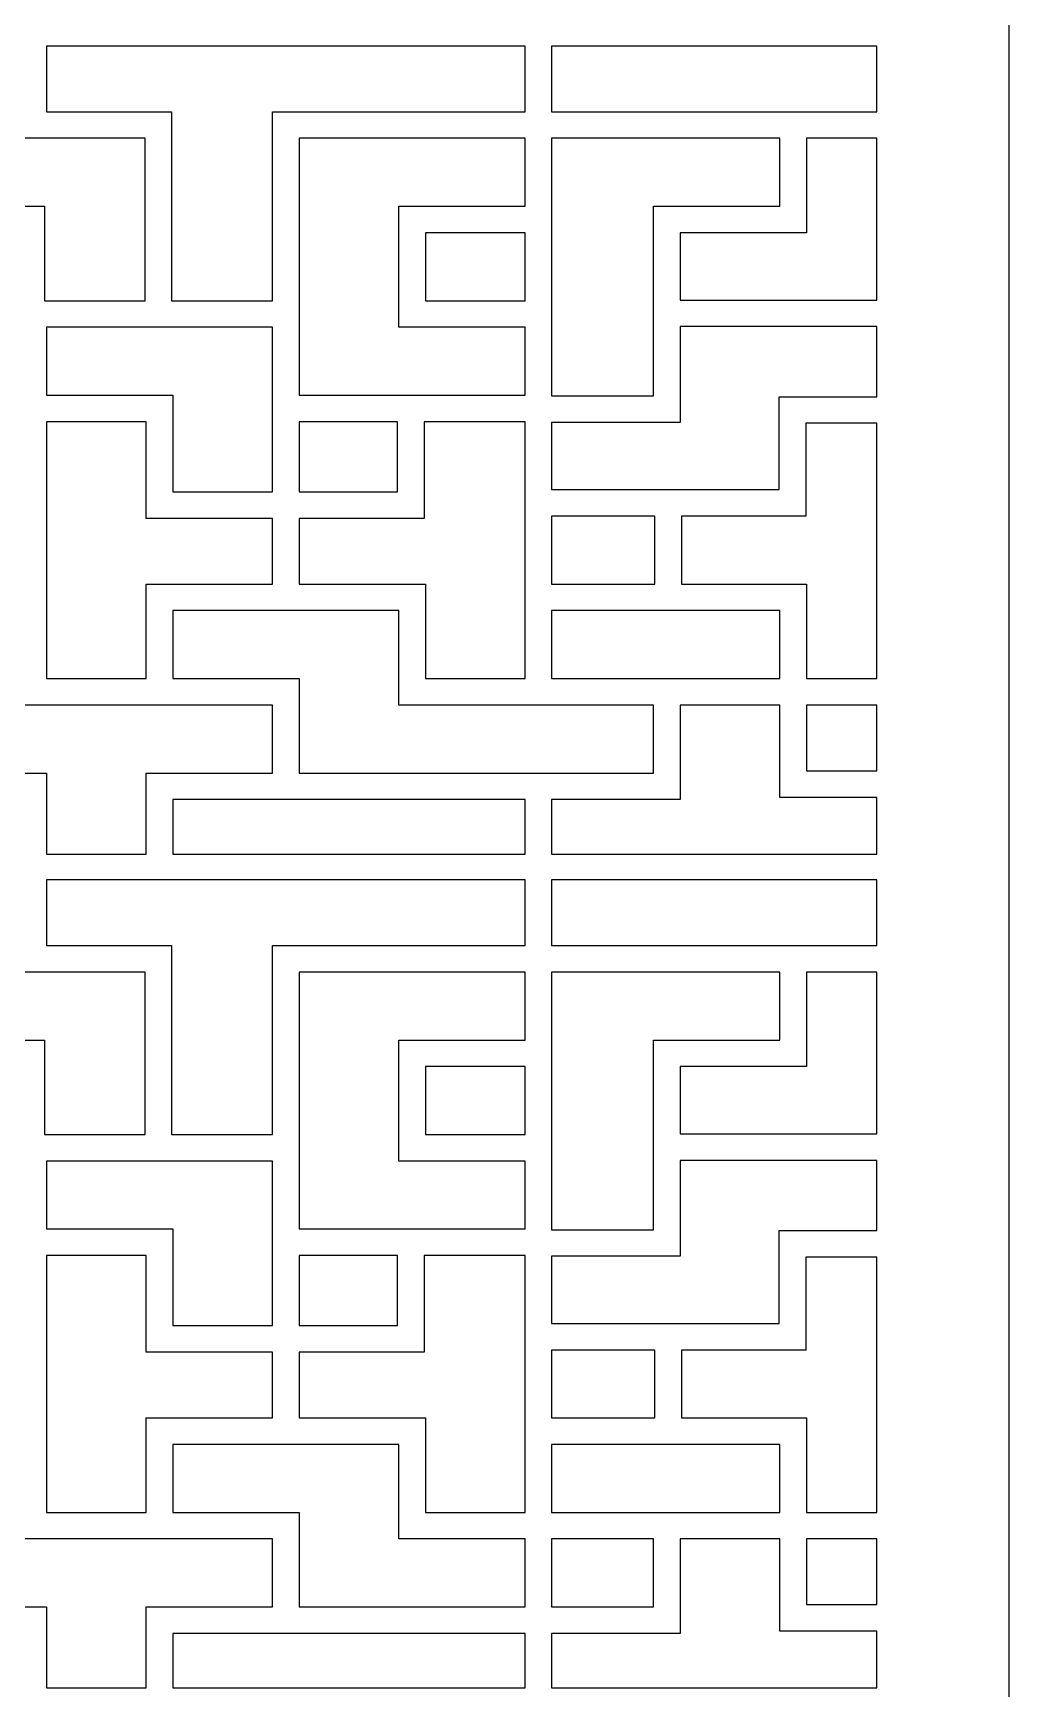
# Model space of a CAD drawing. Header units: centimetres. Extents: x -27.5 to -15.4, y -3.9 to 9.5.
# Drawn here: x -24.25 to -21.722, y 2.31 to 6.599 of the extents above; entities that cross this region are included whole.
import ezdxf

# ---------------------------------------------------------------- set-up
doc = ezdxf.new("R2010")
doc.units = ezdxf.units.CM
doc.header["$MEASUREMENT"] = 0
doc.layers.add('layer 1', color=7, linetype='Continuous')

msp = doc.modelspace()

# ---------------------------------------------------------------- linework, layer by layer
at = {"layer": 'layer 1', "color": 250}
for points, knots in [([(-27.50866, -3.90605), (-27.50866, -3.90605), (-21.72203, -3.90605), (-21.72203, -3.90605), (-21.72203, -3.90605), (-21.72203, -3.90605), (-21.72203, 9.52009), (-21.72203, 9.52009), (-21.72203, 9.52009), (-21.72203, 9.52009), (-27.50866, 9.52009), (-27.50866, 9.52009), (-27.50866, 9.52009), (-27.50866, 9.52009), (-27.50866, -3.90605), (-27.50866, -3.90605)], [0, 0, 0, 0, 0.2, 0.2, 0.2, 0.2, 0.4, 0.4, 0.4, 0.4, 0.6, 0.6, 0.6, 0.6, 1, 1, 1, 1]), ([(-24.21561, 6.56537), (-24.21561, 6.56537), (-22.97543, 6.56537), (-22.97543, 6.56537), (-22.97543, 6.56537), (-22.97543, 6.56537), (-22.97543, 6.39522), (-22.97543, 6.39522), (-22.97543, 6.39522), (-22.97543, 6.39522), (-23.62993, 6.39522), (-23.62993, 6.39522), (-23.62993, 6.39522), (-23.62993, 6.39522), (-23.62993, 5.9058), (-23.62993, 5.9058), (-23.62993, 5.9058), (-23.62993, 5.9058), (-23.89116, 5.9058), (-23.89116, 5.9058), (-23.89116, 5.9058), (-23.89116, 5.9058), (-23.89116, 6.39522), (-23.89116, 6.39522), (-23.89116, 6.39522), (-23.89116, 6.39522), (-24.21561, 6.39522), (-24.21561, 6.39522), (-24.21561, 6.39522), (-24.21561, 6.39522), (-24.21561, 6.56537), (-24.21561, 6.56537)], [0, 0, 0, 0, 0.1111111, 0.1111111, 0.1111111, 0.1111111, 0.2222222, 0.2222222, 0.2222222, 0.2222222, 0.3333333, 0.3333333, 0.3333333, 0.3333333, 0.4444444, 0.4444444, 0.4444444, 0.4444444, 0.5555556, 0.5555556, 0.5555556, 0.5555556, 0.6666667, 0.6666667, 0.6666667, 0.6666667, 0.7777778, 0.7777778, 0.7777778, 0.7777778, 1, 1, 1, 1]), ([(-22.0641, 6.56537), (-22.0641, 6.56537), (-22.0641, 6.39522), (-22.0641, 6.39522), (-22.0641, 6.39522), (-22.0641, 6.39522), (-22.28082, 6.39522), (-22.28082, 6.39522), (-22.28082, 6.39522), (-22.28082, 6.39522), (-22.9066, 6.39522), (-22.9066, 6.39522), (-22.9066, 6.39522), (-22.9066, 6.39522), (-22.9066, 6.56537), (-22.9066, 6.56537), (-22.9066, 6.56537), (-22.9066, 6.56537), (-22.0641, 6.56537), (-22.0641, 6.56537)], [0, 0, 0, 0, 0.1666667, 0.1666667, 0.1666667, 0.1666667, 0.3333333, 0.3333333, 0.3333333, 0.3333333, 0.5, 0.5, 0.5, 0.5, 0.6666667, 0.6666667, 0.6666667, 0.6666667, 1, 1, 1, 1]), ([(-24.87011, 6.32639), (-24.87011, 6.32639), (-24.25002, 6.32639), (-24.25002, 6.32639), (-24.25002, 6.32639), (-24.25002, 6.32639), (-23.95998, 6.32639), (-23.95998, 6.32639), (-23.95998, 6.32639), (-23.95998, 6.32639), (-23.95998, 5.9058), (-23.95998, 5.9058), (-23.95998, 5.9058), (-23.95998, 5.9058), (-24.22013, 5.9058), (-24.22013, 5.9058), (-24.22013, 5.9058), (-24.22013, 5.9058), (-24.22013, 6.15051), (-24.22013, 6.15051), (-24.22013, 6.15051), (-24.22013, 6.15051), (-24.87011, 6.15051), (-24.87011, 6.15051), (-24.87011, 6.15051), (-24.87011, 6.15051), (-24.87011, 6.32639), (-24.87011, 6.32639)], [0, 0, 0, 0, 0.125, 0.125, 0.125, 0.125, 0.25, 0.25, 0.25, 0.25, 0.375, 0.375, 0.375, 0.375, 0.5, 0.5, 0.5, 0.5, 0.625, 0.625, 0.625, 0.625, 0.75, 0.75, 0.75, 0.75, 1, 1, 1, 1]), ([(-23.5611, 6.32639), (-23.5611, 6.32639), (-22.97543, 6.32639), (-22.97543, 6.32639), (-22.97543, 6.32639), (-22.97543, 6.32639), (-22.97543, 6.15051), (-22.97543, 6.15051), (-22.97543, 6.15051), (-22.97543, 6.15051), (-23.3022, 6.15051), (-23.3022, 6.15051), (-23.3022, 6.15051), (-23.3022, 6.15051), (-23.3022, 5.83698), (-23.3022, 5.83698), (-23.3022, 5.83698), (-23.3022, 5.83698), (-22.97543, 5.83698), (-22.97543, 5.83698), (-22.97543, 5.83698), (-22.97543, 5.83698), (-22.97543, 5.6611), (-22.97543, 5.6611), (-22.97543, 5.6611), (-22.97543, 5.6611), (-23.27118, 5.6611), (-23.27118, 5.6611), (-23.27118, 5.6611), (-23.27118, 5.6611), (-23.5611, 5.6611), (-23.5611, 5.6611), (-23.5611, 5.6611), (-23.5611, 5.6611), (-23.5611, 5.87139), (-23.5611, 5.87139), (-23.5611, 5.87139), (-23.5611, 5.87139), (-23.5611, 6.32639), (-23.5611, 6.32639)], [0, 0, 0, 0, 0.0909091, 0.0909091, 0.0909091, 0.0909091, 0.1818182, 0.1818182, 0.1818182, 0.1818182, 0.2727273, 0.2727273, 0.2727273, 0.2727273, 0.3636364, 0.3636364, 0.3636364, 0.3636364, 0.4545455, 0.4545455, 0.4545455, 0.4545455, 0.5454545, 0.5454545, 0.5454545, 0.5454545, 0.6363636, 0.6363636, 0.6363636, 0.6363636, 0.7272727, 0.7272727, 0.7272727, 0.7272727, 0.8181818, 0.8181818, 0.8181818, 0.8181818, 1, 1, 1, 1]), ([(-22.9066, 5.65924), (-22.9066, 5.65924), (-22.9066, 6.32639), (-22.9066, 6.32639), (-22.9066, 6.32639), (-22.9066, 6.32639), (-22.31524, 6.32639), (-22.31524, 6.32639), (-22.31524, 6.32639), (-22.31524, 6.32639), (-22.31524, 6.15051), (-22.31524, 6.15051), (-22.31524, 6.15051), (-22.31524, 6.15051), (-22.64244, 6.15051), (-22.64244, 6.15051), (-22.64244, 6.15051), (-22.64244, 6.15051), (-22.64244, 5.87296), (-22.64244, 5.87296), (-22.64244, 5.87296), (-22.64244, 5.87296), (-22.64244, 5.65924), (-22.64244, 5.65924), (-22.64244, 5.65924), (-22.64244, 5.65924), (-22.9066, 5.65924), (-22.9066, 5.65924)], [0, 0, 0, 0, 0.125, 0.125, 0.125, 0.125, 0.25, 0.25, 0.25, 0.25, 0.375, 0.375, 0.375, 0.375, 0.5, 0.5, 0.5, 0.5, 0.625, 0.625, 0.625, 0.625, 0.75, 0.75, 0.75, 0.75, 1, 1, 1, 1]), ([(-22.0641, 6.32639), (-22.0641, 6.32639), (-22.0641, 5.90737), (-22.0641, 5.90737), (-22.0641, 5.90737), (-22.0641, 5.90737), (-22.57362, 5.90737), (-22.57362, 5.90737), (-22.57362, 5.90737), (-22.57362, 5.90737), (-22.57362, 6.08169), (-22.57362, 6.08169), (-22.57362, 6.08169), (-22.57362, 6.08169), (-22.24641, 6.08169), (-22.24641, 6.08169), (-22.24641, 6.08169), (-22.24641, 6.08169), (-22.24641, 6.32639), (-22.24641, 6.32639), (-22.24641, 6.32639), (-22.24641, 6.32639), (-22.0641, 6.32639), (-22.0641, 6.32639)], [0, 0, 0, 0, 0.1428571, 0.1428571, 0.1428571, 0.1428571, 0.2857143, 0.2857143, 0.2857143, 0.2857143, 0.4285714, 0.4285714, 0.4285714, 0.4285714, 0.5714286, 0.5714286, 0.5714286, 0.5714286, 0.7142857, 0.7142857, 0.7142857, 0.7142857, 1, 1, 1, 1]), ([(-23.23338, 6.08169), (-23.23338, 6.08169), (-22.97543, 6.08169), (-22.97543, 6.08169), (-22.97543, 6.08169), (-22.97543, 6.08169), (-22.97543, 5.9058), (-22.97543, 5.9058), (-22.97543, 5.9058), (-22.97543, 5.9058), (-23.23338, 5.9058), (-23.23338, 5.9058), (-23.23338, 5.9058), (-23.23338, 5.9058), (-23.23338, 6.08169), (-23.23338, 6.08169)], [0, 0, 0, 0, 0.2, 0.2, 0.2, 0.2, 0.4, 0.4, 0.4, 0.4, 0.6, 0.6, 0.6, 0.6, 1, 1, 1, 1]), ([(-23.92557, 5.83698), (-23.92557, 5.83698), (-23.62993, 5.83698), (-23.62993, 5.83698), (-23.62993, 5.83698), (-23.62993, 5.83698), (-23.62993, 5.62668), (-23.62993, 5.62668), (-23.62993, 5.62668), (-23.62993, 5.62668), (-23.62993, 5.41068), (-23.62993, 5.41068), (-23.62993, 5.41068), (-23.62993, 5.41068), (-23.88836, 5.41068), (-23.88836, 5.41068), (-23.88836, 5.41068), (-23.88836, 5.41068), (-23.88836, 5.6611), (-23.88836, 5.6611), (-23.88836, 5.6611), (-23.88836, 5.6611), (-24.21561, 5.6611), (-24.21561, 5.6611), (-24.21561, 5.6611), (-24.21561, 5.6611), (-24.21561, 5.83698), (-24.21561, 5.83698), (-24.21561, 5.83698), (-24.21561, 5.83698), (-23.92557, 5.83698), (-23.92557, 5.83698)], [0, 0, 0, 0, 0.1111111, 0.1111111, 0.1111111, 0.1111111, 0.2222222, 0.2222222, 0.2222222, 0.2222222, 0.3333333, 0.3333333, 0.3333333, 0.3333333, 0.4444444, 0.4444444, 0.4444444, 0.4444444, 0.5555556, 0.5555556, 0.5555556, 0.5555556, 0.6666667, 0.6666667, 0.6666667, 0.6666667, 0.7777778, 0.7777778, 0.7777778, 0.7777778, 1, 1, 1, 1]), ([(-22.0641, 5.83854), (-22.0641, 5.83854), (-22.0641, 5.65706), (-22.0641, 5.65706), (-22.0641, 5.65706), (-22.0641, 5.65706), (-22.31676, 5.65706), (-22.31676, 5.65706), (-22.31676, 5.65706), (-22.31676, 5.65706), (-22.31676, 5.41639), (-22.31676, 5.41639), (-22.31676, 5.41639), (-22.31676, 5.41639), (-22.60478, 5.41639), (-22.60478, 5.41639), (-22.60478, 5.41639), (-22.60478, 5.41639), (-22.9066, 5.41639), (-22.9066, 5.41639), (-22.9066, 5.41639), (-22.9066, 5.41639), (-22.9066, 5.59042), (-22.9066, 5.59042), (-22.9066, 5.59042), (-22.9066, 5.59042), (-22.57362, 5.59042), (-22.57362, 5.59042), (-22.57362, 5.59042), (-22.57362, 5.59042), (-22.57362, 5.83854), (-22.57362, 5.83854), (-22.57362, 5.83854), (-22.57362, 5.83854), (-22.0641, 5.83854), (-22.0641, 5.83854)], [0, 0, 0, 0, 0.1, 0.1, 0.1, 0.1, 0.2, 0.2, 0.2, 0.2, 0.3, 0.3, 0.3, 0.3, 0.4, 0.4, 0.4, 0.4, 0.5, 0.5, 0.5, 0.5, 0.6, 0.6, 0.6, 0.6, 0.7, 0.7, 0.7, 0.7, 0.8, 0.8, 0.8, 0.8, 1, 1, 1, 1]), ([(-24.21561, 5.59227), (-24.21561, 5.59227), (-23.95718, 5.59227), (-23.95718, 5.59227), (-23.95718, 5.59227), (-23.95718, 5.59227), (-23.95718, 5.34186), (-23.95718, 5.34186), (-23.95718, 5.34186), (-23.95718, 5.34186), (-23.62993, 5.34186), (-23.62993, 5.34186), (-23.62993, 5.34186), (-23.62993, 5.34186), (-23.62993, 5.17168), (-23.62993, 5.17168), (-23.62993, 5.17168), (-23.62993, 5.17168), (-23.95718, 5.17168), (-23.95718, 5.17168), (-23.95718, 5.17168), (-23.95718, 5.17168), (-23.95718, 4.92697), (-23.95718, 4.92697), (-23.95718, 4.92697), (-23.95718, 4.92697), (-24.21561, 4.92697), (-24.21561, 4.92697), (-24.21561, 4.92697), (-24.21561, 4.92697), (-24.21561, 5.59227), (-24.21561, 5.59227)], [0, 0, 0, 0, 0.1111111, 0.1111111, 0.1111111, 0.1111111, 0.2222222, 0.2222222, 0.2222222, 0.2222222, 0.3333333, 0.3333333, 0.3333333, 0.3333333, 0.4444444, 0.4444444, 0.4444444, 0.4444444, 0.5555556, 0.5555556, 0.5555556, 0.5555556, 0.6666667, 0.6666667, 0.6666667, 0.6666667, 0.7777778, 0.7777778, 0.7777778, 0.7777778, 1, 1, 1, 1]), ([(-23.5611, 5.41068), (-23.5611, 5.41068), (-23.5611, 5.59227), (-23.5611, 5.59227), (-23.5611, 5.59227), (-23.5611, 5.59227), (-23.3056, 5.59227), (-23.3056, 5.59227), (-23.3056, 5.59227), (-23.3056, 5.59227), (-23.3056, 5.41068), (-23.3056, 5.41068), (-23.3056, 5.41068), (-23.3056, 5.41068), (-23.5611, 5.41068), (-23.5611, 5.41068)], [0, 0, 0, 0, 0.2, 0.2, 0.2, 0.2, 0.4, 0.4, 0.4, 0.4, 0.6, 0.6, 0.6, 0.6, 1, 1, 1, 1]), ([(-23.5611, 5.34186), (-23.5611, 5.34186), (-23.23677, 5.34186), (-23.23677, 5.34186), (-23.23677, 5.34186), (-23.23677, 5.34186), (-23.23677, 5.59227), (-23.23677, 5.59227), (-23.23677, 5.59227), (-23.23677, 5.59227), (-22.97543, 5.59227), (-22.97543, 5.59227), (-22.97543, 5.59227), (-22.97543, 5.59227), (-22.97543, 5.13727), (-22.97543, 5.13727), (-22.97543, 5.13727), (-22.97543, 5.13727), (-22.97543, 4.92697), (-22.97543, 4.92697), (-22.97543, 4.92697), (-22.97543, 4.92697), (-23.23385, 4.92697), (-23.23385, 4.92697), (-23.23385, 4.92697), (-23.23385, 4.92697), (-23.23385, 5.17168), (-23.23385, 5.17168), (-23.23385, 5.17168), (-23.23385, 5.17168), (-23.5611, 5.17168), (-23.5611, 5.17168), (-23.5611, 5.17168), (-23.5611, 5.17168), (-23.5611, 5.34186), (-23.5611, 5.34186)], [0, 0, 0, 0, 0.1, 0.1, 0.1, 0.1, 0.2, 0.2, 0.2, 0.2, 0.3, 0.3, 0.3, 0.3, 0.4, 0.4, 0.4, 0.4, 0.5, 0.5, 0.5, 0.5, 0.6, 0.6, 0.6, 0.6, 0.7, 0.7, 0.7, 0.7, 0.8, 0.8, 0.8, 0.8, 1, 1, 1, 1]), ([(-22.0641, 5.58824), (-22.0641, 5.58824), (-22.0641, 4.92697), (-22.0641, 4.92697), (-22.0641, 4.92697), (-22.0641, 4.92697), (-22.24637, 4.92697), (-22.24637, 4.92697), (-22.24637, 4.92697), (-22.24637, 4.92697), (-22.24637, 5.17168), (-22.24637, 5.17168), (-22.24637, 5.17168), (-22.24637, 5.17168), (-22.57036, 5.17168), (-22.57036, 5.17168), (-22.57036, 5.17168), (-22.57036, 5.17168), (-22.57036, 5.34756), (-22.57036, 5.34756), (-22.57036, 5.34756), (-22.57036, 5.34756), (-22.24794, 5.34756), (-22.24794, 5.34756), (-22.24794, 5.34756), (-22.24794, 5.34756), (-22.24794, 5.58824), (-22.24794, 5.58824), (-22.24794, 5.58824), (-22.24794, 5.58824), (-22.0641, 5.58824), (-22.0641, 5.58824)], [0, 0, 0, 0, 0.1111111, 0.1111111, 0.1111111, 0.1111111, 0.2222222, 0.2222222, 0.2222222, 0.2222222, 0.3333333, 0.3333333, 0.3333333, 0.3333333, 0.4444444, 0.4444444, 0.4444444, 0.4444444, 0.5555556, 0.5555556, 0.5555556, 0.5555556, 0.6666667, 0.6666667, 0.6666667, 0.6666667, 0.7777778, 0.7777778, 0.7777778, 0.7777778, 1, 1, 1, 1]), ([(-22.9066, 5.17168), (-22.9066, 5.17168), (-22.9066, 5.34756), (-22.9066, 5.34756), (-22.9066, 5.34756), (-22.9066, 5.34756), (-22.63919, 5.34756), (-22.63919, 5.34756), (-22.63919, 5.34756), (-22.63919, 5.34756), (-22.63919, 5.17168), (-22.63919, 5.17168), (-22.63919, 5.17168), (-22.63919, 5.17168), (-22.9066, 5.17168), (-22.9066, 5.17168)], [0, 0, 0, 0, 0.2, 0.2, 0.2, 0.2, 0.4, 0.4, 0.4, 0.4, 0.6, 0.6, 0.6, 0.6, 1, 1, 1, 1]), ([(-23.88836, 5.10286), (-23.88836, 5.10286), (-23.59552, 5.10286), (-23.59552, 5.10286), (-23.59552, 5.10286), (-23.59552, 5.10286), (-23.30268, 5.10286), (-23.30268, 5.10286), (-23.30268, 5.10286), (-23.30268, 5.10286), (-23.30268, 4.85815), (-23.30268, 4.85815), (-23.30268, 4.85815), (-23.30268, 4.85815), (-22.64244, 4.85815), (-22.64244, 4.85815), (-22.64244, 4.85815), (-22.64244, 4.85815), (-22.64244, 4.68227), (-22.64244, 4.68227), (-22.64244, 4.68227), (-22.64244, 4.68227), (-23.5611, 4.68227), (-23.5611, 4.68227), (-23.5611, 4.68227), (-23.5611, 4.68227), (-23.5611, 4.92697), (-23.5611, 4.92697), (-23.5611, 4.92697), (-23.5611, 4.92697), (-23.88836, 4.92697), (-23.88836, 4.92697), (-23.88836, 4.92697), (-23.88836, 4.92697), (-23.88836, 5.10286), (-23.88836, 5.10286)], [0, 0, 0, 0, 0.1, 0.1, 0.1, 0.1, 0.2, 0.2, 0.2, 0.2, 0.3, 0.3, 0.3, 0.3, 0.4, 0.4, 0.4, 0.4, 0.5, 0.5, 0.5, 0.5, 0.6, 0.6, 0.6, 0.6, 0.7, 0.7, 0.7, 0.7, 0.8, 0.8, 0.8, 0.8, 1, 1, 1, 1]), ([(-22.9066, 4.92697), (-22.9066, 4.92697), (-22.9066, 5.10286), (-22.9066, 5.10286), (-22.9066, 5.10286), (-22.9066, 5.10286), (-22.60478, 5.10286), (-22.60478, 5.10286), (-22.60478, 5.10286), (-22.60478, 5.10286), (-22.31519, 5.10286), (-22.31519, 5.10286), (-22.31519, 5.10286), (-22.31519, 5.10286), (-22.31519, 4.92697), (-22.31519, 4.92697), (-22.31519, 4.92697), (-22.31519, 4.92697), (-22.60803, 4.92697), (-22.60803, 4.92697), (-22.60803, 4.92697), (-22.60803, 4.92697), (-22.9066, 4.92697), (-22.9066, 4.92697)], [0, 0, 0, 0, 0.1428571, 0.1428571, 0.1428571, 0.1428571, 0.2857143, 0.2857143, 0.2857143, 0.2857143, 0.4285714, 0.4285714, 0.4285714, 0.4285714, 0.5714286, 0.5714286, 0.5714286, 0.5714286, 0.7142857, 0.7142857, 0.7142857, 0.7142857, 1, 1, 1, 1]), ([(-24.54286, 4.85815), (-24.54286, 4.85815), (-24.25002, 4.85815), (-24.25002, 4.85815), (-24.25002, 4.85815), (-24.25002, 4.85815), (-23.92277, 4.85815), (-23.92277, 4.85815), (-23.92277, 4.85815), (-23.92277, 4.85815), (-23.62993, 4.85815), (-23.62993, 4.85815), (-23.62993, 4.85815), (-23.62993, 4.85815), (-23.62993, 4.68227), (-23.62993, 4.68227), (-23.62993, 4.68227), (-23.62993, 4.68227), (-23.95718, 4.68227), (-23.95718, 4.68227), (-23.95718, 4.68227), (-23.95718, 4.68227), (-23.95718, 4.47244), (-23.95718, 4.47244), (-23.95718, 4.47244), (-23.95718, 4.47244), (-24.21561, 4.47244), (-24.21561, 4.47244), (-24.21561, 4.47244), (-24.21561, 4.47244), (-24.21561, 4.68227), (-24.21561, 4.68227), (-24.21561, 4.68227), (-24.21561, 4.68227), (-24.54286, 4.68227), (-24.54286, 4.68227), (-24.54286, 4.68227), (-24.54286, 4.68227), (-24.54286, 4.85815), (-24.54286, 4.85815)], [0, 0, 0, 0, 0.0909091, 0.0909091, 0.0909091, 0.0909091, 0.1818182, 0.1818182, 0.1818182, 0.1818182, 0.2727273, 0.2727273, 0.2727273, 0.2727273, 0.3636364, 0.3636364, 0.3636364, 0.3636364, 0.4545455, 0.4545455, 0.4545455, 0.4545455, 0.5454545, 0.5454545, 0.5454545, 0.5454545, 0.6363636, 0.6363636, 0.6363636, 0.6363636, 0.7272727, 0.7272727, 0.7272727, 0.7272727, 0.8181818, 0.8181818, 0.8181818, 0.8181818, 1, 1, 1, 1]), ([(-22.0641, 4.61916), (-22.0641, 4.61916), (-22.0641, 4.47244), (-22.0641, 4.47244), (-22.0641, 4.47244), (-22.0641, 4.47244), (-22.9066, 4.47244), (-22.9066, 4.47244), (-22.9066, 4.47244), (-22.9066, 4.47244), (-22.9066, 4.61344), (-22.9066, 4.61344), (-22.9066, 4.61344), (-22.9066, 4.61344), (-22.57362, 4.61344), (-22.57362, 4.61344), (-22.57362, 4.61344), (-22.57362, 4.61344), (-22.57362, 4.85815), (-22.57362, 4.85815), (-22.57362, 4.85815), (-22.57362, 4.85815), (-22.31519, 4.85815), (-22.31519, 4.85815), (-22.31519, 4.85815), (-22.31519, 4.85815), (-22.31519, 4.61916), (-22.31519, 4.61916), (-22.31519, 4.61916), (-22.31519, 4.61916), (-22.0641, 4.61916), (-22.0641, 4.61916)], [0, 0, 0, 0, 0.1111111, 0.1111111, 0.1111111, 0.1111111, 0.2222222, 0.2222222, 0.2222222, 0.2222222, 0.3333333, 0.3333333, 0.3333333, 0.3333333, 0.4444444, 0.4444444, 0.4444444, 0.4444444, 0.5555556, 0.5555556, 0.5555556, 0.5555556, 0.6666667, 0.6666667, 0.6666667, 0.6666667, 0.7777778, 0.7777778, 0.7777778, 0.7777778, 1, 1, 1, 1]), ([(-22.0641, 4.85815), (-22.0641, 4.85815), (-22.0641, 4.68799), (-22.0641, 4.68799), (-22.0641, 4.68799), (-22.0641, 4.68799), (-22.24637, 4.68799), (-22.24637, 4.68799), (-22.24637, 4.68799), (-22.24637, 4.68799), (-22.24637, 4.85815), (-22.24637, 4.85815), (-22.24637, 4.85815), (-22.24637, 4.85815), (-22.0641, 4.85815), (-22.0641, 4.85815)], [0, 0, 0, 0, 0.2, 0.2, 0.2, 0.2, 0.4, 0.4, 0.4, 0.4, 0.6, 0.6, 0.6, 0.6, 1, 1, 1, 1]), ([(-23.59552, 4.61344), (-23.59552, 4.61344), (-22.97543, 4.61344), (-22.97543, 4.61344), (-22.97543, 4.61344), (-22.97543, 4.61344), (-22.97543, 4.47244), (-22.97543, 4.47244), (-22.97543, 4.47244), (-22.97543, 4.47244), (-23.88836, 4.47244), (-23.88836, 4.47244), (-23.88836, 4.47244), (-23.88836, 4.47244), (-23.88836, 4.61344), (-23.88836, 4.61344), (-23.88836, 4.61344), (-23.88836, 4.61344), (-23.59552, 4.61344), (-23.59552, 4.61344)], [0, 0, 0, 0, 0.1666667, 0.1666667, 0.1666667, 0.1666667, 0.3333333, 0.3333333, 0.3333333, 0.3333333, 0.5, 0.5, 0.5, 0.5, 0.6666667, 0.6666667, 0.6666667, 0.6666667, 1, 1, 1, 1]), ([(-24.21561, 4.23528), (-24.21561, 4.23528), (-24.21561, 4.40543), (-24.21561, 4.40543), (-24.21561, 4.40543), (-24.21561, 4.40543), (-22.97543, 4.40543), (-22.97543, 4.40543), (-22.97543, 4.40543), (-22.97543, 4.40543), (-22.97543, 4.23528), (-22.97543, 4.23528), (-22.97543, 4.23528), (-22.97543, 4.23528), (-23.62993, 4.23528), (-23.62993, 4.23528), (-23.62993, 4.23528), (-23.62993, 4.23528), (-23.62993, 3.74587), (-23.62993, 3.74587), (-23.62993, 3.74587), (-23.62993, 3.74587), (-23.89116, 3.74587), (-23.89116, 3.74587), (-23.89116, 3.74587), (-23.89116, 3.74587), (-23.89116, 4.23528), (-23.89116, 4.23528), (-23.89116, 4.23528), (-23.89116, 4.23528), (-24.21561, 4.23528), (-24.21561, 4.23528)], [0, 0, 0, 0, 0.1111111, 0.1111111, 0.1111111, 0.1111111, 0.2222222, 0.2222222, 0.2222222, 0.2222222, 0.3333333, 0.3333333, 0.3333333, 0.3333333, 0.4444444, 0.4444444, 0.4444444, 0.4444444, 0.5555556, 0.5555556, 0.5555556, 0.5555556, 0.6666667, 0.6666667, 0.6666667, 0.6666667, 0.7777778, 0.7777778, 0.7777778, 0.7777778, 1, 1, 1, 1]), ([(-22.0641, 4.40543), (-22.0641, 4.40543), (-22.0641, 4.23528), (-22.0641, 4.23528), (-22.0641, 4.23528), (-22.0641, 4.23528), (-22.28082, 4.23528), (-22.28082, 4.23528), (-22.28082, 4.23528), (-22.28082, 4.23528), (-22.9066, 4.23528), (-22.9066, 4.23528), (-22.9066, 4.23528), (-22.9066, 4.23528), (-22.9066, 4.40543), (-22.9066, 4.40543), (-22.9066, 4.40543), (-22.9066, 4.40543), (-22.0641, 4.40543), (-22.0641, 4.40543)], [0, 0, 0, 0, 0.1666667, 0.1666667, 0.1666667, 0.1666667, 0.3333333, 0.3333333, 0.3333333, 0.3333333, 0.5, 0.5, 0.5, 0.5, 0.6666667, 0.6666667, 0.6666667, 0.6666667, 1, 1, 1, 1]), ([(-24.87011, 4.16646), (-24.87011, 4.16646), (-24.25002, 4.16646), (-24.25002, 4.16646), (-24.25002, 4.16646), (-24.25002, 4.16646), (-23.95998, 4.16646), (-23.95998, 4.16646), (-23.95998, 4.16646), (-23.95998, 4.16646), (-23.95998, 3.74587), (-23.95998, 3.74587), (-23.95998, 3.74587), (-23.95998, 3.74587), (-24.22013, 3.74587), (-24.22013, 3.74587), (-24.22013, 3.74587), (-24.22013, 3.74587), (-24.22013, 3.99058), (-24.22013, 3.99058), (-24.22013, 3.99058), (-24.22013, 3.99058), (-24.87011, 3.99058), (-24.87011, 3.99058), (-24.87011, 3.99058), (-24.87011, 3.99058), (-24.87011, 4.16646), (-24.87011, 4.16646)], [0, 0, 0, 0, 0.125, 0.125, 0.125, 0.125, 0.25, 0.25, 0.25, 0.25, 0.375, 0.375, 0.375, 0.375, 0.5, 0.5, 0.5, 0.5, 0.625, 0.625, 0.625, 0.625, 0.75, 0.75, 0.75, 0.75, 1, 1, 1, 1]), ([(-23.5611, 4.16646), (-23.5611, 4.16646), (-22.97543, 4.16646), (-22.97543, 4.16646), (-22.97543, 4.16646), (-22.97543, 4.16646), (-22.97543, 3.99058), (-22.97543, 3.99058), (-22.97543, 3.99058), (-22.97543, 3.99058), (-23.3022, 3.99058), (-23.3022, 3.99058), (-23.3022, 3.99058), (-23.3022, 3.99058), (-23.3022, 3.67704), (-23.3022, 3.67704), (-23.3022, 3.67704), (-23.3022, 3.67704), (-22.97543, 3.67704), (-22.97543, 3.67704), (-22.97543, 3.67704), (-22.97543, 3.67704), (-22.97543, 3.50116), (-22.97543, 3.50116), (-22.97543, 3.50116), (-22.97543, 3.50116), (-23.27118, 3.50116), (-23.27118, 3.50116), (-23.27118, 3.50116), (-23.27118, 3.50116), (-23.5611, 3.50116), (-23.5611, 3.50116), (-23.5611, 3.50116), (-23.5611, 3.50116), (-23.5611, 3.71146), (-23.5611, 3.71146), (-23.5611, 3.71146), (-23.5611, 3.71146), (-23.5611, 4.16646), (-23.5611, 4.16646)], [0, 0, 0, 0, 0.0909091, 0.0909091, 0.0909091, 0.0909091, 0.1818182, 0.1818182, 0.1818182, 0.1818182, 0.2727273, 0.2727273, 0.2727273, 0.2727273, 0.3636364, 0.3636364, 0.3636364, 0.3636364, 0.4545455, 0.4545455, 0.4545455, 0.4545455, 0.5454545, 0.5454545, 0.5454545, 0.5454545, 0.6363636, 0.6363636, 0.6363636, 0.6363636, 0.7272727, 0.7272727, 0.7272727, 0.7272727, 0.8181818, 0.8181818, 0.8181818, 0.8181818, 1, 1, 1, 1]), ([(-22.9066, 3.49931), (-22.9066, 3.49931), (-22.9066, 4.16646), (-22.9066, 4.16646), (-22.9066, 4.16646), (-22.9066, 4.16646), (-22.31524, 4.16646), (-22.31524, 4.16646), (-22.31524, 4.16646), (-22.31524, 4.16646), (-22.31524, 3.99058), (-22.31524, 3.99058), (-22.31524, 3.99058), (-22.31524, 3.99058), (-22.64244, 3.99058), (-22.64244, 3.99058), (-22.64244, 3.99058), (-22.64244, 3.99058), (-22.64244, 3.71302), (-22.64244, 3.71302), (-22.64244, 3.71302), (-22.64244, 3.71302), (-22.64244, 3.49931), (-22.64244, 3.49931), (-22.64244, 3.49931), (-22.64244, 3.49931), (-22.9066, 3.49931), (-22.9066, 3.49931)], [0, 0, 0, 0, 0.125, 0.125, 0.125, 0.125, 0.25, 0.25, 0.25, 0.25, 0.375, 0.375, 0.375, 0.375, 0.5, 0.5, 0.5, 0.5, 0.625, 0.625, 0.625, 0.625, 0.75, 0.75, 0.75, 0.75, 1, 1, 1, 1]), ([(-22.0641, 4.16646), (-22.0641, 4.16646), (-22.0641, 3.74743), (-22.0641, 3.74743), (-22.0641, 3.74743), (-22.0641, 3.74743), (-22.57362, 3.74743), (-22.57362, 3.74743), (-22.57362, 3.74743), (-22.57362, 3.74743), (-22.57362, 3.92175), (-22.57362, 3.92175), (-22.57362, 3.92175), (-22.57362, 3.92175), (-22.24641, 3.92175), (-22.24641, 3.92175), (-22.24641, 3.92175), (-22.24641, 3.92175), (-22.24641, 4.16646), (-22.24641, 4.16646), (-22.24641, 4.16646), (-22.24641, 4.16646), (-22.0641, 4.16646), (-22.0641, 4.16646)], [0, 0, 0, 0, 0.1428571, 0.1428571, 0.1428571, 0.1428571, 0.2857143, 0.2857143, 0.2857143, 0.2857143, 0.4285714, 0.4285714, 0.4285714, 0.4285714, 0.5714286, 0.5714286, 0.5714286, 0.5714286, 0.7142857, 0.7142857, 0.7142857, 0.7142857, 1, 1, 1, 1]), ([(-23.23338, 3.92175), (-23.23338, 3.92175), (-22.97543, 3.92175), (-22.97543, 3.92175), (-22.97543, 3.92175), (-22.97543, 3.92175), (-22.97543, 3.74587), (-22.97543, 3.74587), (-22.97543, 3.74587), (-22.97543, 3.74587), (-23.23338, 3.74587), (-23.23338, 3.74587), (-23.23338, 3.74587), (-23.23338, 3.74587), (-23.23338, 3.92175), (-23.23338, 3.92175)], [0, 0, 0, 0, 0.2, 0.2, 0.2, 0.2, 0.4, 0.4, 0.4, 0.4, 0.6, 0.6, 0.6, 0.6, 1, 1, 1, 1]), ([(-24.21561, 3.67704), (-24.21561, 3.67704), (-23.92557, 3.67704), (-23.92557, 3.67704), (-23.92557, 3.67704), (-23.92557, 3.67704), (-23.62993, 3.67704), (-23.62993, 3.67704), (-23.62993, 3.67704), (-23.62993, 3.67704), (-23.62993, 3.46675), (-23.62993, 3.46675), (-23.62993, 3.46675), (-23.62993, 3.46675), (-23.62993, 3.25075), (-23.62993, 3.25075), (-23.62993, 3.25075), (-23.62993, 3.25075), (-23.88836, 3.25075), (-23.88836, 3.25075), (-23.88836, 3.25075), (-23.88836, 3.25075), (-23.88836, 3.50116), (-23.88836, 3.50116), (-23.88836, 3.50116), (-23.88836, 3.50116), (-24.21561, 3.50116), (-24.21561, 3.50116), (-24.21561, 3.50116), (-24.21561, 3.50116), (-24.21561, 3.67704), (-24.21561, 3.67704)], [0, 0, 0, 0, 0.1111111, 0.1111111, 0.1111111, 0.1111111, 0.2222222, 0.2222222, 0.2222222, 0.2222222, 0.3333333, 0.3333333, 0.3333333, 0.3333333, 0.4444444, 0.4444444, 0.4444444, 0.4444444, 0.5555556, 0.5555556, 0.5555556, 0.5555556, 0.6666667, 0.6666667, 0.6666667, 0.6666667, 0.7777778, 0.7777778, 0.7777778, 0.7777778, 1, 1, 1, 1]), ([(-22.0641, 3.67861), (-22.0641, 3.67861), (-22.0641, 3.49713), (-22.0641, 3.49713), (-22.0641, 3.49713), (-22.0641, 3.49713), (-22.31676, 3.49713), (-22.31676, 3.49713), (-22.31676, 3.49713), (-22.31676, 3.49713), (-22.31676, 3.25645), (-22.31676, 3.25645), (-22.31676, 3.25645), (-22.31676, 3.25645), (-22.60478, 3.25645), (-22.60478, 3.25645), (-22.60478, 3.25645), (-22.60478, 3.25645), (-22.9066, 3.25645), (-22.9066, 3.25645), (-22.9066, 3.25645), (-22.9066, 3.25645), (-22.9066, 3.43048), (-22.9066, 3.43048), (-22.9066, 3.43048), (-22.9066, 3.43048), (-22.57362, 3.43048), (-22.57362, 3.43048), (-22.57362, 3.43048), (-22.57362, 3.43048), (-22.57362, 3.67861), (-22.57362, 3.67861), (-22.57362, 3.67861), (-22.57362, 3.67861), (-22.0641, 3.67861), (-22.0641, 3.67861)], [0, 0, 0, 0, 0.1, 0.1, 0.1, 0.1, 0.2, 0.2, 0.2, 0.2, 0.3, 0.3, 0.3, 0.3, 0.4, 0.4, 0.4, 0.4, 0.5, 0.5, 0.5, 0.5, 0.6, 0.6, 0.6, 0.6, 0.7, 0.7, 0.7, 0.7, 0.8, 0.8, 0.8, 0.8, 1, 1, 1, 1]), ([(-24.21561, 2.76704), (-24.21561, 2.76704), (-24.21561, 3.43234), (-24.21561, 3.43234), (-24.21561, 3.43234), (-24.21561, 3.43234), (-23.95718, 3.43234), (-23.95718, 3.43234), (-23.95718, 3.43234), (-23.95718, 3.43234), (-23.95718, 3.18192), (-23.95718, 3.18192), (-23.95718, 3.18192), (-23.95718, 3.18192), (-23.62993, 3.18192), (-23.62993, 3.18192), (-23.62993, 3.18192), (-23.62993, 3.18192), (-23.62993, 3.01175), (-23.62993, 3.01175), (-23.62993, 3.01175), (-23.62993, 3.01175), (-23.95718, 3.01175), (-23.95718, 3.01175), (-23.95718, 3.01175), (-23.95718, 3.01175), (-23.95718, 2.76704), (-23.95718, 2.76704), (-23.95718, 2.76704), (-23.95718, 2.76704), (-24.21561, 2.76704), (-24.21561, 2.76704)], [0, 0, 0, 0, 0.1111111, 0.1111111, 0.1111111, 0.1111111, 0.2222222, 0.2222222, 0.2222222, 0.2222222, 0.3333333, 0.3333333, 0.3333333, 0.3333333, 0.4444444, 0.4444444, 0.4444444, 0.4444444, 0.5555556, 0.5555556, 0.5555556, 0.5555556, 0.6666667, 0.6666667, 0.6666667, 0.6666667, 0.7777778, 0.7777778, 0.7777778, 0.7777778, 1, 1, 1, 1]), ([(-23.23677, 3.43234), (-23.23677, 3.43234), (-22.97543, 3.43234), (-22.97543, 3.43234), (-22.97543, 3.43234), (-22.97543, 3.43234), (-22.97543, 2.97733), (-22.97543, 2.97733), (-22.97543, 2.97733), (-22.97543, 2.97733), (-22.97543, 2.76704), (-22.97543, 2.76704), (-22.97543, 2.76704), (-22.97543, 2.76704), (-23.23385, 2.76704), (-23.23385, 2.76704), (-23.23385, 2.76704), (-23.23385, 2.76704), (-23.23385, 3.01175), (-23.23385, 3.01175), (-23.23385, 3.01175), (-23.23385, 3.01175), (-23.5611, 3.01175), (-23.5611, 3.01175), (-23.5611, 3.01175), (-23.5611, 3.01175), (-23.5611, 3.18192), (-23.5611, 3.18192), (-23.5611, 3.18192), (-23.5611, 3.18192), (-23.23677, 3.18192), (-23.23677, 3.18192), (-23.23677, 3.18192), (-23.23677, 3.18192), (-23.23677, 3.43234), (-23.23677, 3.43234)], [0, 0, 0, 0, 0.1, 0.1, 0.1, 0.1, 0.2, 0.2, 0.2, 0.2, 0.3, 0.3, 0.3, 0.3, 0.4, 0.4, 0.4, 0.4, 0.5, 0.5, 0.5, 0.5, 0.6, 0.6, 0.6, 0.6, 0.7, 0.7, 0.7, 0.7, 0.8, 0.8, 0.8, 0.8, 1, 1, 1, 1]), ([(-23.5611, 3.43234), (-23.5611, 3.43234), (-23.3056, 3.43234), (-23.3056, 3.43234), (-23.3056, 3.43234), (-23.3056, 3.43234), (-23.3056, 3.25075), (-23.3056, 3.25075), (-23.3056, 3.25075), (-23.3056, 3.25075), (-23.5611, 3.25075), (-23.5611, 3.25075), (-23.5611, 3.25075), (-23.5611, 3.25075), (-23.5611, 3.43234), (-23.5611, 3.43234)], [0, 0, 0, 0, 0.2, 0.2, 0.2, 0.2, 0.4, 0.4, 0.4, 0.4, 0.6, 0.6, 0.6, 0.6, 1, 1, 1, 1]), ([(-22.0641, 3.4283), (-22.0641, 3.4283), (-22.0641, 2.76704), (-22.0641, 2.76704), (-22.0641, 2.76704), (-22.0641, 2.76704), (-22.24637, 2.76704), (-22.24637, 2.76704), (-22.24637, 2.76704), (-22.24637, 2.76704), (-22.24637, 3.01175), (-22.24637, 3.01175), (-22.24637, 3.01175), (-22.24637, 3.01175), (-22.57036, 3.01175), (-22.57036, 3.01175), (-22.57036, 3.01175), (-22.57036, 3.01175), (-22.57036, 3.18763), (-22.57036, 3.18763), (-22.57036, 3.18763), (-22.57036, 3.18763), (-22.24794, 3.18763), (-22.24794, 3.18763), (-22.24794, 3.18763), (-22.24794, 3.18763), (-22.24794, 3.4283), (-22.24794, 3.4283), (-22.24794, 3.4283), (-22.24794, 3.4283), (-22.0641, 3.4283), (-22.0641, 3.4283)], [0, 0, 0, 0, 0.1111111, 0.1111111, 0.1111111, 0.1111111, 0.2222222, 0.2222222, 0.2222222, 0.2222222, 0.3333333, 0.3333333, 0.3333333, 0.3333333, 0.4444444, 0.4444444, 0.4444444, 0.4444444, 0.5555556, 0.5555556, 0.5555556, 0.5555556, 0.6666667, 0.6666667, 0.6666667, 0.6666667, 0.7777778, 0.7777778, 0.7777778, 0.7777778, 1, 1, 1, 1]), ([(-22.9066, 3.18763), (-22.9066, 3.18763), (-22.63919, 3.18763), (-22.63919, 3.18763), (-22.63919, 3.18763), (-22.63919, 3.18763), (-22.63919, 3.01175), (-22.63919, 3.01175), (-22.63919, 3.01175), (-22.63919, 3.01175), (-22.9066, 3.01175), (-22.9066, 3.01175), (-22.9066, 3.01175), (-22.9066, 3.01175), (-22.9066, 3.18763), (-22.9066, 3.18763)], [0, 0, 0, 0, 0.2, 0.2, 0.2, 0.2, 0.4, 0.4, 0.4, 0.4, 0.6, 0.6, 0.6, 0.6, 1, 1, 1, 1]), ([(-23.59552, 2.94292), (-23.59552, 2.94292), (-23.30268, 2.94292), (-23.30268, 2.94292), (-23.30268, 2.94292), (-23.30268, 2.94292), (-23.30268, 2.69821), (-23.30268, 2.69821), (-23.30268, 2.69821), (-23.30268, 2.69821), (-22.97543, 2.69821), (-22.97543, 2.69821), (-22.97543, 2.69821), (-22.97543, 2.69821), (-22.97543, 2.52233), (-22.97543, 2.52233), (-22.97543, 2.52233), (-22.97543, 2.52233), (-23.5611, 2.52233), (-23.5611, 2.52233), (-23.5611, 2.52233), (-23.5611, 2.52233), (-23.5611, 2.76704), (-23.5611, 2.76704), (-23.5611, 2.76704), (-23.5611, 2.76704), (-23.88836, 2.76704), (-23.88836, 2.76704), (-23.88836, 2.76704), (-23.88836, 2.76704), (-23.88836, 2.94292), (-23.88836, 2.94292), (-23.88836, 2.94292), (-23.88836, 2.94292), (-23.59552, 2.94292), (-23.59552, 2.94292)], [0, 0, 0, 0, 0.1, 0.1, 0.1, 0.1, 0.2, 0.2, 0.2, 0.2, 0.3, 0.3, 0.3, 0.3, 0.4, 0.4, 0.4, 0.4, 0.5, 0.5, 0.5, 0.5, 0.6, 0.6, 0.6, 0.6, 0.7, 0.7, 0.7, 0.7, 0.8, 0.8, 0.8, 0.8, 1, 1, 1, 1]), ([(-22.9066, 2.76704), (-22.9066, 2.76704), (-22.9066, 2.94292), (-22.9066, 2.94292), (-22.9066, 2.94292), (-22.9066, 2.94292), (-22.60478, 2.94292), (-22.60478, 2.94292), (-22.60478, 2.94292), (-22.60478, 2.94292), (-22.31519, 2.94292), (-22.31519, 2.94292), (-22.31519, 2.94292), (-22.31519, 2.94292), (-22.31519, 2.76704), (-22.31519, 2.76704), (-22.31519, 2.76704), (-22.31519, 2.76704), (-22.60803, 2.76704), (-22.60803, 2.76704), (-22.60803, 2.76704), (-22.60803, 2.76704), (-22.9066, 2.76704), (-22.9066, 2.76704)], [0, 0, 0, 0, 0.1428571, 0.1428571, 0.1428571, 0.1428571, 0.2857143, 0.2857143, 0.2857143, 0.2857143, 0.4285714, 0.4285714, 0.4285714, 0.4285714, 0.5714286, 0.5714286, 0.5714286, 0.5714286, 0.7142857, 0.7142857, 0.7142857, 0.7142857, 1, 1, 1, 1]), ([(-24.54286, 2.52233), (-24.54286, 2.52233), (-24.54286, 2.69821), (-24.54286, 2.69821), (-24.54286, 2.69821), (-24.54286, 2.69821), (-24.25002, 2.69821), (-24.25002, 2.69821), (-24.25002, 2.69821), (-24.25002, 2.69821), (-23.92277, 2.69821), (-23.92277, 2.69821), (-23.92277, 2.69821), (-23.92277, 2.69821), (-23.62993, 2.69821), (-23.62993, 2.69821), (-23.62993, 2.69821), (-23.62993, 2.69821), (-23.62993, 2.52233), (-23.62993, 2.52233), (-23.62993, 2.52233), (-23.62993, 2.52233), (-23.95718, 2.52233), (-23.95718, 2.52233), (-23.95718, 2.52233), (-23.95718, 2.52233), (-23.95718, 2.31251), (-23.95718, 2.31251), (-23.95718, 2.31251), (-23.95718, 2.31251), (-24.21561, 2.31251), (-24.21561, 2.31251), (-24.21561, 2.31251), (-24.21561, 2.31251), (-24.21561, 2.52233), (-24.21561, 2.52233), (-24.21561, 2.52233), (-24.21561, 2.52233), (-24.54286, 2.52233), (-24.54286, 2.52233)], [0, 0, 0, 0, 0.0909091, 0.0909091, 0.0909091, 0.0909091, 0.1818182, 0.1818182, 0.1818182, 0.1818182, 0.2727273, 0.2727273, 0.2727273, 0.2727273, 0.3636364, 0.3636364, 0.3636364, 0.3636364, 0.4545455, 0.4545455, 0.4545455, 0.4545455, 0.5454545, 0.5454545, 0.5454545, 0.5454545, 0.6363636, 0.6363636, 0.6363636, 0.6363636, 0.7272727, 0.7272727, 0.7272727, 0.7272727, 0.8181818, 0.8181818, 0.8181818, 0.8181818, 1, 1, 1, 1]), ([(-22.0641, 2.45923), (-22.0641, 2.45923), (-22.0641, 2.31251), (-22.0641, 2.31251), (-22.0641, 2.31251), (-22.0641, 2.31251), (-22.9066, 2.31251), (-22.9066, 2.31251), (-22.9066, 2.31251), (-22.9066, 2.31251), (-22.9066, 2.45351), (-22.9066, 2.45351), (-22.9066, 2.45351), (-22.9066, 2.45351), (-22.57362, 2.45351), (-22.57362, 2.45351), (-22.57362, 2.45351), (-22.57362, 2.45351), (-22.57362, 2.69821), (-22.57362, 2.69821), (-22.57362, 2.69821), (-22.57362, 2.69821), (-22.31519, 2.69821), (-22.31519, 2.69821), (-22.31519, 2.69821), (-22.31519, 2.69821), (-22.31519, 2.45923), (-22.31519, 2.45923), (-22.31519, 2.45923), (-22.31519, 2.45923), (-22.0641, 2.45923), (-22.0641, 2.45923)], [0, 0, 0, 0, 0.1111111, 0.1111111, 0.1111111, 0.1111111, 0.2222222, 0.2222222, 0.2222222, 0.2222222, 0.3333333, 0.3333333, 0.3333333, 0.3333333, 0.4444444, 0.4444444, 0.4444444, 0.4444444, 0.5555556, 0.5555556, 0.5555556, 0.5555556, 0.6666667, 0.6666667, 0.6666667, 0.6666667, 0.7777778, 0.7777778, 0.7777778, 0.7777778, 1, 1, 1, 1]), ([(-22.9066, 2.69821), (-22.9066, 2.69821), (-22.64244, 2.69821), (-22.64244, 2.69821), (-22.64244, 2.69821), (-22.64244, 2.69821), (-22.64244, 2.52233), (-22.64244, 2.52233), (-22.64244, 2.52233), (-22.64244, 2.52233), (-22.9066, 2.52233), (-22.9066, 2.52233), (-22.9066, 2.52233), (-22.9066, 2.52233), (-22.9066, 2.69821), (-22.9066, 2.69821)], [0, 0, 0, 0, 0.2, 0.2, 0.2, 0.2, 0.4, 0.4, 0.4, 0.4, 0.6, 0.6, 0.6, 0.6, 1, 1, 1, 1]), ([(-22.0641, 2.69821), (-22.0641, 2.69821), (-22.0641, 2.52805), (-22.0641, 2.52805), (-22.0641, 2.52805), (-22.0641, 2.52805), (-22.24637, 2.52805), (-22.24637, 2.52805), (-22.24637, 2.52805), (-22.24637, 2.52805), (-22.24637, 2.69821), (-22.24637, 2.69821), (-22.24637, 2.69821), (-22.24637, 2.69821), (-22.0641, 2.69821), (-22.0641, 2.69821)], [0, 0, 0, 0, 0.2, 0.2, 0.2, 0.2, 0.4, 0.4, 0.4, 0.4, 0.6, 0.6, 0.6, 0.6, 1, 1, 1, 1]), ([(-23.59552, 2.45351), (-23.59552, 2.45351), (-22.97543, 2.45351), (-22.97543, 2.45351), (-22.97543, 2.45351), (-22.97543, 2.45351), (-22.97543, 2.31251), (-22.97543, 2.31251), (-22.97543, 2.31251), (-22.97543, 2.31251), (-23.88836, 2.31251), (-23.88836, 2.31251), (-23.88836, 2.31251), (-23.88836, 2.31251), (-23.88836, 2.45351), (-23.88836, 2.45351), (-23.88836, 2.45351), (-23.88836, 2.45351), (-23.59552, 2.45351), (-23.59552, 2.45351)], [0, 0, 0, 0, 0.1666667, 0.1666667, 0.1666667, 0.1666667, 0.3333333, 0.3333333, 0.3333333, 0.3333333, 0.5, 0.5, 0.5, 0.5, 0.6666667, 0.6666667, 0.6666667, 0.6666667, 1, 1, 1, 1])]:
    msp.add_open_spline(points, degree=3, knots=knots, dxfattribs=at)

doc.saveas('drawing.dxf')
